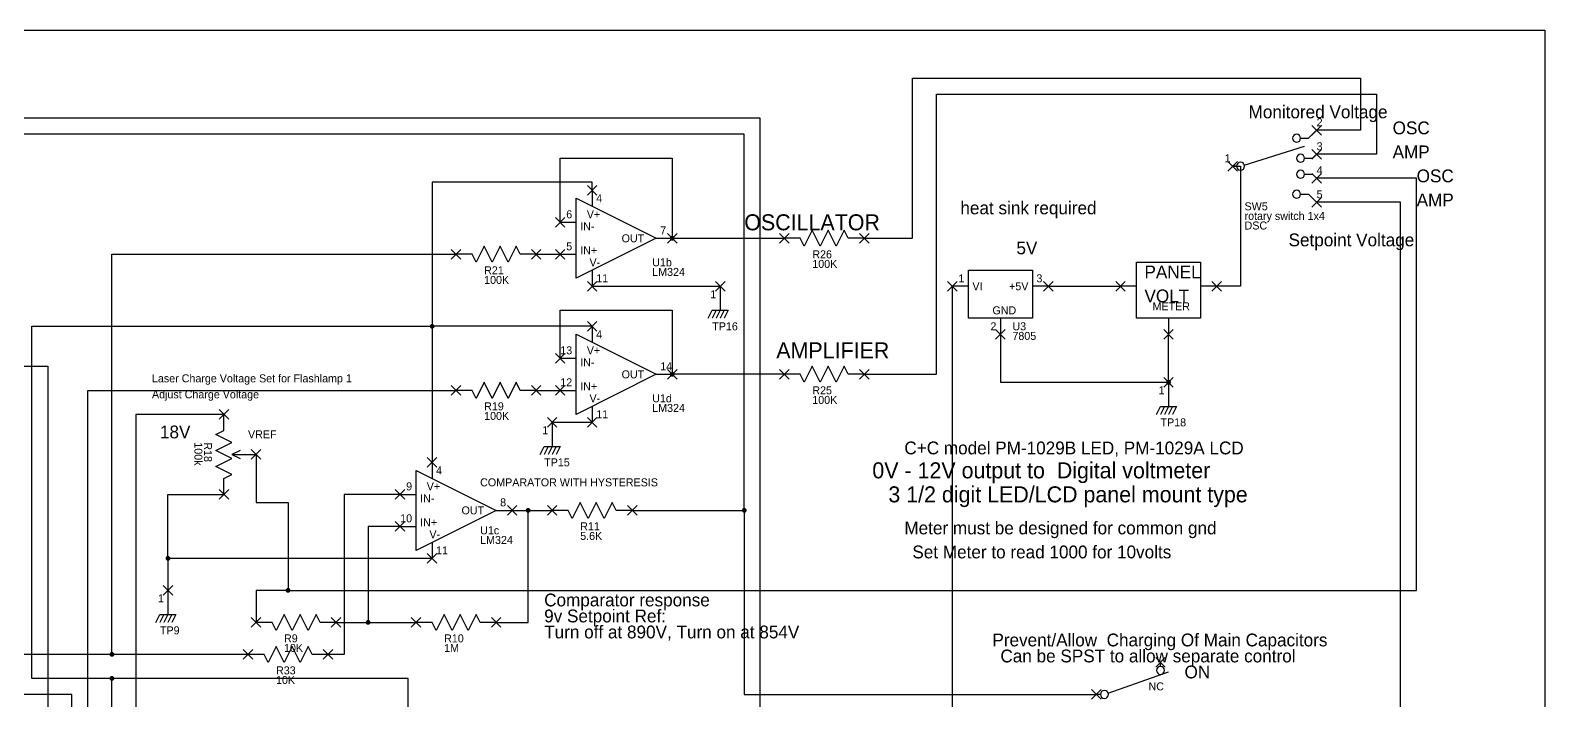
# Model space of a CAD drawing. Extents: x 14668 to 30702, y 17564 to 28750.
# Drawn here: x 21240 to 30700, y 24560 to 28750 of the extents above; entities that cross this region are included whole.
import ezdxf
from ezdxf.enums import TextEntityAlignment as Align

# ---------------------------------------------------------------- set-up
doc = ezdxf.new("R2010")
doc.units = 0
doc.layers.get('0').update_dxf_attribs({"linetype": 'CONTINUOUS'})
doc.layers.add('SHEET', color=2, linetype='CONTINUOUS')

# ---------------------------------------------------------------- blocks, each defined once
blk = doc.blocks.new('2')
for p, q in [((-30, 30), (30, -30)), ((-30, -30), (30, 30))]:
    blk.add_line(p, q)
blk = doc.blocks.new('__JUNCTIONS__')
at = {"const_width": 15}
blk.add_lwpolyline([(-7.5, 0, 1), (7.5, 0, 1)], format="xyb", close=True, dxfattribs=at)
blk = doc.blocks.new('TERMINAL')
for p, q in [((-30, 30), (30, -30)), ((-30, -30), (30, 30))]:
    blk.add_line(p, q)

msp = doc.modelspace()

# ---------------------------------------------------------------- linework, layer by layer
at = {"layer": 'SHEET'}
for points in [[(14700, 17750), (14700, 28750), (14700, 28750), (30700, 28750), (30700, 28750), (30700, 17750), (30700, 17750), (14700, 17750), (14700, 17750)], [(24650, 27200), (24650, 27700), (24650, 27700), (25150, 27450), (25150, 27450), (24650, 27200), (24650, 27200)], [(27100, 26950), (27100, 27250), (27100, 27250), (27500, 27250), (27500, 27250), (27500, 26950), (27500, 26950), (27100, 26950), (27100, 26950)], [(28150, 26950), (28150, 27300), (28150, 27300), (28550, 27300), (28550, 27300), (28550, 26950), (28550, 26950), (28150, 26950), (28150, 26950)], [(24650, 26350), (24650, 26850), (24650, 26850), (25150, 26600), (25150, 26600), (24650, 26350), (24650, 26350)], [(23650, 25500), (23650, 26000), (23650, 26000), (24150, 25750), (24150, 25750), (23650, 25500), (23650, 25500)]]:
    msp.add_lwpolyline(points, close=True, dxfattribs=at)
for points in [[(26450, 27450), (26750, 27450), (26750, 27450), (26750, 28450), (26750, 28450), (29550, 28450), (29550, 28450), (29550, 28125), (29550, 28125), (29275, 28125), (29275, 28125)], [(26450, 26600), (26900, 26600), (26900, 26600), (26900, 28350), (26900, 28350), (29650, 28350), (29650, 28350), (29650, 27975), (29650, 27975), (29275, 27975), (29275, 27975)], [(25800, 23950), (25800, 28200), (25800, 28200), (17450, 28200), (17450, 28200), (17450, 24150), (17450, 24150), (16650, 24150), (16650, 24150)], [(25700, 25750), (25700, 28100), (25700, 28100), (17550, 28100), (17550, 28100), (17550, 25050), (17550, 25050), (16600, 25050), (16600, 25050)], [(28823, 27908), (29200, 28025), (29200, 28025)], [(24550, 27550), (24550, 27950), (24550, 27950), (25250, 27950), (25250, 27950), (25250, 27450), (25250, 27450)], [(22850, 25250), (29900, 25250), (29900, 25250), (29900, 27825), (29900, 27825), (29275, 27825), (29275, 27825)], [(28750, 27900), (28800, 27900), (28800, 27900), (28800, 27150), (28800, 27150), (28650, 27150), (28650, 27150)], [(24750, 27750), (24750, 27800), (24750, 27800), (23750, 27800), (23750, 27800), (23750, 26900), (23750, 26900)], [(24750, 27750), (24750, 27650), (24750, 27650)], [(22700, 23300), (29800, 23300), (29800, 23300), (29800, 27675), (29800, 27675), (29275, 27675), (29275, 27675)], [(24550, 27550), (24650, 27550), (24650, 27550)], [(25150, 27450), (25250, 27450), (25250, 27450)], [(25250, 27450), (25950, 27450), (25950, 27450)], [(26450, 27450), (26350, 27450), (26350, 27450), (26325, 27500), (26325, 27500), (26275, 27400), (26275, 27400), (26225, 27500), (26225, 27500), (26175, 27400), (26175, 27400), (26125, 27500), (26125, 27500), (26075, 27400), (26075, 27400), (26050, 27450), (26050, 27450), (25950, 27450), (25950, 27450)], [(21750, 24850), (21750, 27350), (21750, 27350), (23900, 27350), (23900, 27350)], [(24400, 27350), (24300, 27350), (24300, 27350), (24275, 27400), (24275, 27400), (24225, 27300), (24225, 27300), (24175, 27400), (24175, 27400), (24125, 27300), (24125, 27300), (24075, 27400), (24075, 27400), (24025, 27300), (24025, 27300), (24000, 27350), (24000, 27350), (23900, 27350), (23900, 27350)], [(24400, 27350), (24550, 27350), (24550, 27350)], [(24550, 27350), (24650, 27350), (24650, 27350)], [(24750, 27250), (24750, 27150), (24750, 27150)], [(19700, 19450), (20900, 19450), (20900, 19450), (20900, 19300), (20900, 19300), (27000, 19300), (27000, 19300), (27000, 27150), (27000, 27150)], [(24750, 27150), (25550, 27150), (25550, 27150)], [(25550, 27150), (25550, 27000), (25550, 27000)], [(27100, 27150), (27000, 27150), (27000, 27150)], [(27600, 27150), (27500, 27150), (27500, 27150)], [(27600, 27150), (28050, 27150), (28050, 27150)], [(28150, 27150), (28050, 27150), (28050, 27150)], [(28650, 27150), (28550, 27150), (28550, 27150)], [(24550, 26700), (24550, 27000), (24550, 27000), (25250, 27000), (25250, 27000), (25250, 26600), (25250, 26600)], [(25475, 26950), (25500, 27000), (25500, 27000), (25600, 27000), (25600, 27000), (25575, 26950), (25575, 26950)], [(25525, 27000), (25500, 26950), (25500, 26950)], [(25550, 27000), (25525, 26950), (25525, 26950)], [(25575, 27000), (25550, 26950), (25550, 26950)], [(21750, 24700), (21250, 24700), (21250, 24700), (21250, 26900), (21250, 26900), (23750, 26900), (23750, 26900)], [(24750, 26900), (23750, 26900), (23750, 26900)], [(23750, 26900), (23750, 26050), (23750, 26050)], [(24750, 26900), (24750, 26800), (24750, 26800)], [(27300, 26950), (27300, 26850), (27300, 26850)], [(28350, 26950), (28350, 26850), (28350, 26850)], [(27300, 26850), (27300, 26550), (27300, 26550), (28350, 26550), (28350, 26550)], [(28350, 26550), (28350, 26850), (28350, 26850)], [(24550, 26700), (24650, 26700), (24650, 26700)], [(20600, 26650), (21350, 26650), (21350, 26650), (21350, 22300), (21350, 22300), (25100, 22300), (25100, 22300), (25100, 21900), (25100, 21900)], [(25150, 26600), (25250, 26600), (25250, 26600)], [(25950, 26600), (25250, 26600), (25250, 26600)], [(26450, 26600), (26350, 26600), (26350, 26600), (26325, 26650), (26325, 26650), (26275, 26550), (26275, 26550), (26225, 26650), (26225, 26650), (26175, 26550), (26175, 26550), (26125, 26650), (26125, 26650), (26075, 26550), (26075, 26550), (26050, 26600), (26050, 26600), (25950, 26600), (25950, 26600)], [(21600, 22750), (21600, 26500), (21600, 26500), (23900, 26500), (23900, 26500)], [(24400, 26500), (24300, 26500), (24300, 26500), (24275, 26550), (24275, 26550), (24225, 26450), (24225, 26450), (24175, 26550), (24175, 26550), (24125, 26450), (24125, 26450), (24075, 26550), (24075, 26550), (24025, 26450), (24025, 26450), (24000, 26500), (24000, 26500), (23900, 26500), (23900, 26500)], [(24400, 26500), (24550, 26500), (24550, 26500)], [(24550, 26500), (24650, 26500), (24650, 26500)], [(28350, 26550), (28350, 26400), (28350, 26400)], [(24750, 26400), (24750, 26300), (24750, 26300)], [(28275, 26350), (28300, 26400), (28300, 26400), (28400, 26400), (28400, 26400), (28375, 26350), (28375, 26350)], [(28325, 26400), (28300, 26350), (28300, 26350)], [(28350, 26400), (28325, 26350), (28325, 26350)], [(28375, 26400), (28350, 26350), (28350, 26350)], [(22450, 26350), (21900, 26350), (21900, 26350), (21900, 24200), (21900, 24200)], [(22450, 25850), (22450, 25950), (22450, 25950), (22500, 25975), (22500, 25975), (22400, 26025), (22400, 26025), (22500, 26075), (22500, 26075), (22400, 26125), (22400, 26125), (22500, 26175), (22500, 26175), (22400, 26225), (22400, 26225), (22450, 26250), (22450, 26250), (22450, 26350), (22450, 26350)], [(24500, 26300), (24500, 26150), (24500, 26150)], [(24750, 26300), (24500, 26300), (24500, 26300)], [(22550, 26125), (22500, 26100), (22500, 26100), (22550, 26075), (22550, 26075)], [(24425, 26100), (24450, 26150), (24450, 26150), (24550, 26150), (24550, 26150), (24525, 26100), (24525, 26100)], [(24475, 26150), (24450, 26100), (24450, 26100)], [(24500, 26150), (24475, 26100), (24475, 26100)], [(24525, 26150), (24500, 26100), (24500, 26100)], [(22500, 26100), (22650, 26100), (22650, 26100)], [(22650, 26100), (22650, 25800), (22650, 25800), (22850, 25800), (22850, 25800), (22850, 25250), (22850, 25250)], [(23750, 26050), (23750, 25950), (23750, 25950)], [(21750, 24850), (20400, 24850), (20400, 24850), (20400, 25900), (20400, 25900), (20150, 25900), (20150, 25900)], [(22100, 25450), (22100, 25850), (22100, 25850), (22450, 25850), (22450, 25850)], [(23550, 25850), (23200, 25850), (23200, 25850), (23200, 24850), (23200, 24850), (23100, 24850), (23100, 24850)], [(23550, 25850), (23650, 25850), (23650, 25850)], [(24150, 25750), (24250, 25750), (24250, 25750)], [(24150, 25050), (24350, 25050), (24350, 25050), (24350, 25750), (24350, 25750)], [(24250, 25750), (24350, 25750), (24350, 25750)], [(24350, 25750), (24500, 25750), (24500, 25750)], [(25000, 25750), (24900, 25750), (24900, 25750), (24875, 25800), (24875, 25800), (24825, 25700), (24825, 25700), (24775, 25800), (24775, 25800), (24725, 25700), (24725, 25700), (24675, 25800), (24675, 25800), (24625, 25700), (24625, 25700), (24600, 25750), (24600, 25750), (24500, 25750), (24500, 25750)], [(25000, 25750), (25700, 25750), (25700, 25750)], [(25700, 25750), (25700, 24600), (25700, 24600), (27900, 24600), (27900, 24600)], [(23550, 25650), (23350, 25650), (23350, 25650), (23350, 25050), (23350, 25050)], [(23550, 25650), (23650, 25650), (23650, 25650)], [(23750, 25550), (23750, 25450), (23750, 25450)], [(23750, 25450), (22100, 25450), (22100, 25450)], [(22100, 25450), (22100, 25250), (22100, 25250)], [(22100, 25250), (22100, 25100), (22100, 25100)], [(22850, 25250), (22650, 25250), (22650, 25250), (22650, 25050), (22650, 25050)], [(22025, 25050), (22050, 25100), (22050, 25100), (22150, 25100), (22150, 25100), (22125, 25050), (22125, 25050)], [(22075, 25100), (22050, 25050), (22050, 25050)], [(22100, 25100), (22075, 25050), (22075, 25050)], [(22125, 25100), (22100, 25050), (22100, 25050)], [(23150, 25050), (23050, 25050), (23050, 25050), (23025, 25100), (23025, 25100), (22975, 25000), (22975, 25000), (22925, 25100), (22925, 25100), (22875, 25000), (22875, 25000), (22825, 25100), (22825, 25100), (22775, 25000), (22775, 25000), (22750, 25050), (22750, 25050), (22650, 25050), (22650, 25050)], [(24150, 25050), (24050, 25050), (24050, 25050), (24025, 25100), (24025, 25100), (23975, 25000), (23975, 25000), (23925, 25100), (23925, 25100), (23875, 25000), (23875, 25000), (23825, 25100), (23825, 25100), (23775, 25000), (23775, 25000), (23750, 25050), (23750, 25050), (23650, 25050), (23650, 25050)], [(23150, 25050), (23350, 25050), (23350, 25050)], [(23350, 25050), (23650, 25050), (23650, 25050)], [(23100, 24850), (23000, 24850), (23000, 24850), (22975, 24900), (22975, 24900), (22925, 24800), (22925, 24800), (22875, 24900), (22875, 24900), (22825, 24800), (22825, 24800), (22775, 24900), (22775, 24900), (22725, 24800), (22725, 24800), (22700, 24850), (22700, 24850), (22600, 24850), (22600, 24850)], [(22600, 24850), (21750, 24850), (21750, 24850)], [(19700, 21000), (19700, 21200), (19700, 21200), (20850, 21200), (20850, 21200), (20850, 22100), (20850, 22100), (21750, 22100), (21750, 22100), (21750, 24700), (21750, 24700)], [(23600, 24250), (23600, 24700), (23600, 24700), (21750, 24700), (21750, 24700)], [(27973, 24608), (28350, 24740), (28350, 24740)], [(28300, 24750), (28299, 24750), (28299, 24750)], [(26000, 20950), (26000, 22400), (26000, 22400), (21500, 22400), (21500, 22400), (21500, 24600), (21500, 24600), (21200, 24600), (21200, 24600)]]:
    msp.add_lwpolyline(points, dxfattribs=at)
for points in [[(29175, 28075, 2.414), (29150, 28050), (29150, 28050, 0.414), (29175, 28075), (29175, 28075), (29225, 28075), (29225, 28075), (29275, 28125), (29275, 28125)], [(28775, 27900, 0.414), (28800, 27875), (28800, 27875, 0.414), (28825, 27900), (28825, 27900, 0.414), (28800, 27925), (28800, 27925, 0.414), (28775, 27900), (28775, 27900), (28750, 27900), (28750, 27900)], [(29200, 27950, 2.414), (29175, 27925), (29175, 27925, 0.414), (29200, 27950), (29200, 27950), (29250, 27950), (29250, 27950), (29275, 27975), (29275, 27975)], [(29200, 27850, 2.414), (29175, 27825), (29175, 27825, 0.414), (29200, 27850), (29200, 27850), (29250, 27850), (29250, 27850), (29275, 27825), (29275, 27825)], [(29175, 27725, 2.414), (29150, 27700), (29150, 27700, 0.414), (29175, 27725), (29175, 27725), (29225, 27725), (29225, 27725), (29275, 27675), (29275, 27675)], [(28300, 24775, 0.414), (28275, 24750), (28275, 24750, 0.414), (28300, 24725), (28300, 24725, 0.414), (28325, 24750), (28325, 24750, 0.414), (28300, 24775), (28300, 24775), (28300, 24800), (28300, 24800)], [(27925, 24600, 0.414), (27950, 24575), (27950, 24575, 0.414), (27975, 24600), (27975, 24600, 0.414), (27950, 24625), (27950, 24625, 0.414), (27925, 24600), (27925, 24600), (27900, 24600), (27900, 24600)]]:
    msp.add_lwpolyline(points, format="xyb", dxfattribs=at)

# ---------------------------------------------------------------- block references
for name, p, rotation in [('2', (29275, 28125), 270), ('2', (29275, 27975), 270), ('2', (28750, 27900), 270), ('2', (24750, 27750), 270), ('2', (24550, 27550), 270), ('2', (25250, 27450), 270), ('__JUNCTIONS__', (25250, 27450), 270), ('2', (25950, 27450), 270), ('2', (26450, 27450), 270), ('2', (23900, 27350), 270), ('2', (24400, 27350), 270), ('2', (24550, 27350), 270), ('2', (24750, 27150), 270), ('2', (25550, 27150), 270), ('2', (27000, 27150), 270), ('2', (27600, 27150), 270), ('2', (28050, 27150), 270), ('2', (28650, 27150), 270), ('2', (24750, 26900), 270), ('2', (27300, 26850), 270), ('2', (28350, 26850), 270), ('2', (24550, 26700), 270), ('2', (25250, 26600), 270), ('__JUNCTIONS__', (25250, 26600), 270), ('2', (25950, 26600), 270), ('2', (26450, 26600), 270), ('2', (23900, 26500), 270), ('2', (24400, 26500), 270), ('2', (24550, 26500), 270), ('2', (28350, 26550), 270), ('__JUNCTIONS__', (28350, 26550), 270), ('2', (22450, 26350), 180), ('2', (24500, 26300), 270), ('2', (24750, 26300), 270), ('2', (22650, 26100), 180), ('2', (23750, 26050), 270), ('2', (22450, 25850), 180), ('2', (23550, 25850), 270), ('2', (24250, 25750), 270), ('2', (24500, 25750), 270), ('2', (25000, 25750), 270), ('2', (23550, 25650), 270), ('2', (23750, 25450), 270), ('2', (22100, 25250), 270), ('2', (22650, 25050), 270), ('2', (23150, 25050), 270), ('2', (23650, 25050), 270), ('2', (24150, 25050), 270), ('2', (22600, 24850), 270), ('2', (23100, 24850), 270), ('2', (28300, 24800), 270), ('2', (27900, 24600), 270)]:
    msp.add_blockref(name, p, dxfattribs=dict(at, rotation=rotation))
for name, p in [('TERMINAL', (29275, 27825)), ('TERMINAL', (29275, 27675)), ('__JUNCTIONS__', (23750, 26900)), ('__JUNCTIONS__', (24350, 25750)), ('__JUNCTIONS__', (25700, 25750)), ('__JUNCTIONS__', (22100, 25450)), ('__JUNCTIONS__', (22850, 25250)), ('__JUNCTIONS__', (23350, 25050)), ('__JUNCTIONS__', (21750, 24850)), ('__JUNCTIONS__', (21750, 24700))]:
    msp.add_blockref(name, p, dxfattribs=at)

# ---------------------------------------------------------------- texts
at = {"layer": 'SHEET', "color": 5}
for s, height, p in [('Monitored Voltage', 80, (28850, 28200)), ('OSC', 80, (29750, 28100)), ('AMP', 80, (29750, 27950)), ('OSC', 80, (29900, 27800)), ('AMP', 80, (29900, 27650)), ('heat sink required', 80, (27050, 27600)), ('SW5', 50, (28825, 27625)), ('OSCILLATOR', 100, (25700, 27500)), ('rotary switch 1x4', 50, (28825, 27565)), ('DSC', 50, (28825, 27505)), ('Setpoint Voltage', 80, (29100, 27400)), ('R26', 50, (26125, 27325)), ('5V', 80, (27400, 27350)), ('R21', 50, (24075, 27225)), ('U1b', 50, (25125, 27275)), ('LM324', 50, (25125, 27215)), ('100K', 50, (26125, 27265)), ('PANEL', 80, (28200, 27200)), ('100K', 50, (24075, 27165)), ('VOLT', 80, (28200, 27050)), ('METER', 50, (28250, 27000)), ('TP16', 50, (25500, 26875)), ('U3', 50, (27375, 26875)), ('AMPLIFIER', 100, (25900, 26700)), ('7805', 50, (27375, 26815)), ('Laser Charge Voltage Set for Flashlamp 1', 50, (22000, 26550)), ('Adjust Charge Voltage', 50, (22000, 26450)), ('R25', 50, (26125, 26475)), ('R19', 50, (24075, 26375)), ('U1d', 50, (25125, 26425)), ('LM324', 50, (25125, 26365)), ('100K', 50, (26125, 26415)), ('100K', 50, (24075, 26315)), ('TP18', 50, (28300, 26275)), ('18V', 80, (22050, 26200)), ('VREF', 50, (22600, 26200)), ('C+C model PM-1029B LED, PM-1029A LCD', 80, (26700, 26100)), ('TP15', 50, (24450, 26025)), ('0V - 12V output to  Digital voltmeter', 100, (26500, 25950)), ('COMPARATOR WITH HYSTERESIS', 50, (24050, 25900)), ('3 1/2 digit LED/LCD panel mount type', 100, (26600, 25800)), ('U1c', 50, (24050, 25600)), ('R11', 50, (24675, 25625)), ('Meter must be designed for common gnd', 80, (26700, 25600)), ('LM324', 50, (24050, 25540)), ('5.6K', 50, (24675, 25565)), ('Set Meter to read 1000 for 10volts', 80, (26750, 25450)), ('Comparator response', 80, (24450, 25150)), ('9v Setpoint Ref:', 80, (24450, 25050)), ('TP9', 50, (22050, 24975)), ('R9', 50, (22825, 24925)), ('R10', 50, (23825, 24925)), ('Turn off at 890V, Turn on at 854V', 80, (24450, 24950)), ('Prevent/Allow  Charging Of Main Capacitors', 80, (27250, 24900)), ('10K', 50, (22825, 24865)), ('1M', 50, (23825, 24865)), ('Can be SPST to allow separate control', 80, (27300, 24800)), ('10K', 50, (22775, 24665)), ('R33', 50, (22775, 24725)), ('ON', 80, (28450, 24700))]:
    msp.add_text(s, height=height, dxfattribs=at).set_placement(p)
at = {"layer": 'SHEET', "color": 145}
for s, p in [('2', (29275, 28150)), ('3', (29275, 28000)), ('1', (28700, 27925)), ('4', (29275, 27850)), ('4', (24775, 27675)), ('5', (29275, 27700)), ('7', (25175, 27475)), ('11', (24775, 27175)), ('3', (27525, 27175)), ('4', (24775, 26825)), ('14', (25175, 26625)), ('11', (24775, 26325)), ('4', (23775, 25975)), ('8', (24175, 25775)), ('11', (23775, 25475))]:
    msp.add_text(s, height=50, dxfattribs=at).set_placement(p)
for s, p in [('6', (24625, 27575)), ('5', (24625, 27375)), ('1', (27075, 27175)), ('1', (25525, 27075)), ('2', (27275, 26875)), ('13', (24625, 26725)), ('12', (24625, 26525)), ('1', (28325, 26475)), ('1', (24475, 26225)), ('9', (23625, 25875)), ('10', (23625, 25675)), ('1', (22075, 25175))]:
    msp.add_text(s, height=50, dxfattribs=at).set_placement(p, align=Align.RIGHT)
at = {"layer": 'SHEET', "color": 54}
for s, p in [('V+', (24800, 27575)), ('OUT', (25075, 27425)), ('V-', (24800, 27275)), ('+5V', (27475, 27125)), ('V+', (24800, 26725)), ('OUT', (25075, 26575)), ('V-', (24800, 26425)), ('V+', (23800, 25875)), ('OUT', (24075, 25725)), ('V-', (23800, 25575))]:
    msp.add_text(s, height=50, dxfattribs=at).set_placement(p, align=Align.RIGHT)
for s, p in [('IN-', (24675, 27500)), ('IN+', (24675, 27350)), ('VI', (27125, 27125)), ('GND', (27250, 26975)), ('IN-', (24675, 26650)), ('IN+', (24675, 26500)), ('IN-', (23675, 25800)), ('IN+', (23675, 25650)), ('NC', (28225, 24625))]:
    msp.add_text(s, height=50, dxfattribs=at).set_placement(p)
at = {"layer": 'SHEET', "color": 5}
for s, p in [('100k', (22265, 26175)), ('R18', (22325, 26175))]:
    msp.add_text(s, height=50, rotation=270, dxfattribs=at).set_placement(p)

doc.saveas('drawing.dxf')
